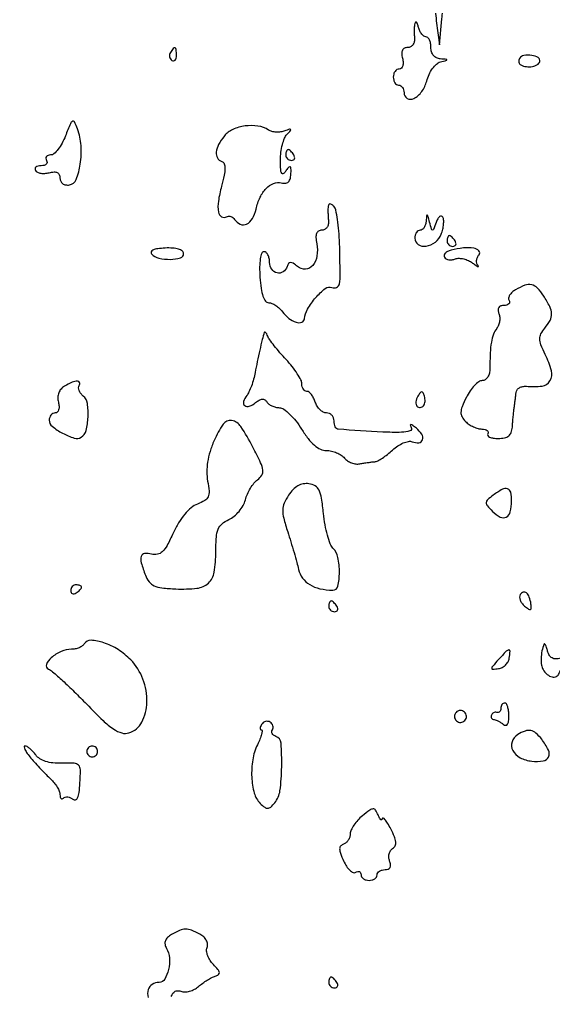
# Model space of a CAD drawing. Extents: x 0 to 5034, y 0 to 2560.
# Drawn here: x 803.5 to 902.8, y 467.9 to 649.2 of the extents above; entities that cross this region are included whole.
import ezdxf

# ---------------------------------------------------------------- set-up
doc = ezdxf.new("R2010")
doc.units = 0

msp = doc.modelspace()

# ---------------------------------------------------------------- linework, layer by layer
for points in [[(880.783755, 654.266312, 0.10966), (880.671523, 653.751823, 0.009516), (880.702143, 652.403229, 0.012159), (880.809549, 650.779417, 0.009146), (881.003655, 649), (881.577998, 644.5), (882.053106, 649.336773, 0.023898), (882.196007, 652.18512, 0.063677), (881.943082, 654.20056, 0.328797), (881.402223, 654.641024, 0.305422)], [(877.000847, 648.5, 0.037886), (876.923943, 647.996043, 0.014094), (876.889884, 647.279688, 0.013872), (876.896506, 646.493332, 0.016304), (876.947704, 645.75, -0.083233), (876.904397, 645.08171, -0.101567), (876.641836, 644.514063, -0.11247), (876.202667, 644.135726, -0.122387), (875.656478, 644, 0.109881), (875.055853, 643.866393, 0.174521), (874.686615, 643.498681, 0.127284), (874.568271, 642.878992, 0.047854), (874.710251, 642, -0.049804), (874.832273, 641.225436, -0.086529), (874.757209, 640.580679, -0.126717), (874.503955, 640.158779, -0.197013), (874.116631, 640, 0.133328), (873.69081, 639.884397, 0.100509), (873.32801, 639.559375, 0.087528), (873.083904, 639.073186, 0.072803), (873, 638.5, 0.064853), (873.074694, 637.926543, 0.082425), (873.29375, 637.440625, 0.098894), (873.618646, 637.115568, 0.148195), (874, 637, -0.139872), (874.381338, 636.891194, -0.099964), (874.70625, 636.585367, -0.08529), (874.925063, 636.127974, -0.06912), (875, 635.588484, 0.264611), (875.594794, 634.543275, 0.258764), (876.808396, 634.507285, 0.119275), (878.30347, 635.803304, 0.09166), (879.219694, 637.76802, -0.045119), (879.65478, 638.983565, -0.04702), (880.296142, 640.083549, -0.051747), (881.035459, 640.917625, -0.122144), (881.760096, 641.312619, 0.002045), (882.918613, 641.6209, 0.343727), (882.992038, 641.7186, 0.387319), (882.913566, 641.801708, 0.002208), (881.75, 641.883999, -0.099242), (881.044737, 642.074658, -0.104863), (880.48325, 642.520253, -0.097744), (880.123813, 643.184281, -0.07546), (880, 644, 0.044381), (879.931911, 644.765593, 0.064209), (879.727789, 645.4125, 0.084055), (879.427474, 645.84996, 0.203094), (879.073324, 646, -0.159836), (878.68505, 646.127374, -0.067019), (878.284521, 646.514063, -0.05682), (877.932857, 647.080469, -0.046657), (877.689326, 647.75, 0.023393), (877.497758, 648.364086, 0.098691), (877.298439, 648.692187, 0.392569), (877.131147, 648.705595, 0.170482)], [(831.542705, 643.069098, 0.090093), (831.387618, 642.673795, 0.095385), (831.385962, 642.257398, 0.099739), (831.536973, 641.88478, 0.108766), (831.817021, 641.613087, 0.158515), (832.139071, 641.534562, 0.191218), (832.417083, 641.669932, 0.126631), (832.605052, 642.024148, 0.059057), (832.666667, 642.543989, 0.019984), (832.623697, 643.618676, 0.269722), (832.40792, 643.929499, 0.350126), (832.086603, 643.852054, 0.02679)], [(896.487659, 641.980032, 0.086456), (896.347192, 641.629461, 0.102024), (896.345313, 641.272696, 0.11056), (896.481778, 640.965717, 0.11748), (896.733688, 640.754232, 0.085984), (897.764165, 640.443417, 0.076224), (898.8851, 640.477903, 0.087776), (899.803236, 640.82141, 0.194412), (900.25, 641.404671, 0.34024), (899.96037, 642.116771, 0.094491), (898.74709, 642.546191, 0.079865), (897.313066, 642.535234, 0.215807)], [(812.021248, 627.554154, -0.031258), (811.386651, 626.193519, -0.04067), (810.63322, 625.044033, -0.045774), (809.876284, 624.236354, -0.183606), (809.254337, 624, 0.077444), (808.775705, 623.925419, 0.155067), (808.466647, 623.70625, 0.185847), (808.373414, 623.380514, 0.116737), (808.5, 623, -0.146489), (808.602013, 622.620597, -0.191582), (808.461189, 622.29375, -0.134005), (808.074636, 622.072951, -0.063222), (807.5, 622, 0.056284), (806.920279, 621.934534, 0.12142), (806.521767, 621.733827, 0.190163), (806.364744, 621.437116, 0.167665), (806.441979, 621.09388, 0.15438), (806.801315, 620.78447, 0.064046), (807.424696, 620.607491, 0.054994), (808.194768, 620.577577, 0.046215), (809.000996, 620.710511, -0.047903), (809.892446, 620.854414, -0.133361), (810.50849, 620.728993, -0.17788), (810.870604, 620.3424, -0.100496), (811, 619.705115, 0.110615), (811.130716, 619.121484, 0.125636), (811.495124, 618.680524, 0.113936), (812.058246, 618.440242, 0.079979), (812.75, 618.428623, 0.270345), (814.028914, 619.4437, 0.057134), (814.784487, 622.310529, 0.053183), (814.913687, 625.773962, 0.071455), (814.254924, 628.839911, 0.021114), (813.702384, 630.159519, 0.438901), (813.336275, 630.274726, 0.164796), (812.940139, 629.824737, 0.005318)], [(841.58497, 627.546609, 0.045702), (840.503826, 625.932971, 0.099459), (840.064242, 624.515438, 0.159086), (840.294149, 623.452914, 0.182079), (841.097143, 622.800952, -0.226402), (841.534006, 622.379836, -0.092303), (841.680793, 621.546567, -0.049302), (841.536254, 620.216428, -0.014068), (841.052386, 618.194546, 0.028219), (840.464449, 615.389512, 0.078934), (840.479182, 613.386413, 0.213693), (841.064325, 612.504781, 0.286842), (842, 612.5, -0.117181), (842.376993, 612.625047, -0.100558), (842.793158, 612.577624, -0.092847), (843.184813, 612.364134, -0.08344), (843.489919, 612.016312, 0.152715), (844.519482, 611.123948, 0.217841), (845.711248, 611.145326, 0.152108), (846.801031, 612.15816, 0.076115), (847.484824, 613.930902, -0.054451), (848.223401, 616.122877, -0.082982), (849.353779, 617.777356, -0.106301), (850.725697, 618.703959, -0.153169), (852.175811, 618.81766, 0.092381), (853.042617, 618.781679, 0.199745), (853.605611, 619.116903, 0.130963), (853.91215, 619.886612, 0.032713), (853.984687, 621.25, 0.066727), (853.918023, 621.704915, 0.405416), (853.730859, 621.8125, 0.167501), (853.440231, 621.621859, 0.021149), (853, 621, -0.093859), (852.54942, 620.526787, -0.466429), (852.239565, 620.605952, -0.100627), (852.059396, 621.319844, -0.010581), (852.015313, 623.05, -0.031867), (852.101625, 624.501407, -0.03206), (852.371686, 625.927091, -0.033816), (852.769807, 627.132855, -0.099122), (853.25, 627.859246, 0.009518), (853.900839, 628.540353, 0.35948), (853.911428, 628.738266, 0.32659), (853.712326, 628.800449, 0.008768), (852.797887, 628.470633, -0.059262), (852.050706, 628.28358, -0.046366), (851.214515, 628.254927, -0.047673), (850.419292, 628.378115, -0.079247), (849.797887, 628.646074, 0.10452), (847.831649, 629.379453, 0.070567), (845.429752, 629.398237, 0.071707), (843.160284, 628.754849, 0.117975)], [(853, 624, 0.105053), (853.081062, 623.618444, 0.099167), (853.311086, 623.29375, 0.09642), (853.654762, 623.076123, 0.093332), (854.059017, 623, 0.108972), (854.413961, 623.078288, 0.182303), (854.6254, 623.29375, 0.161196), (854.656512, 623.6179, 0.082592), (854.5, 624, 0.029505), (854.231006, 624.382774, 0.035638), (853.933975, 624.70625, 0.038439), (853.65171, 624.934461, 0.151918), (853.440983, 625, 0.210953), (853.272352, 624.92554, 0.081139), (853.129539, 624.70625, 0.061769), (853.032345, 624.382849, 0.042167)], [(860.884846, 614.45, 0.026787), (860.852381, 613.966661, 0.009196), (860.855809, 613.265, 0.009109), (860.888, 612.489668, 0.010415), (860.947704, 611.75, -0.080482), (860.908058, 611.081592, -0.100067), (860.655071, 610.514063, -0.112694), (860.230458, 610.135935, -0.126446), (859.70153, 610, 0.13613), (859.104567, 609.834402, 0.168801), (858.737446, 609.394228, 0.103655), (858.61867, 608.62973, 0.034124), (858.756348, 607.494254, -0.084599), (858.802457, 605.199039, -0.13752), (858.009162, 603.432297, -0.20685), (856.674429, 602.758509, -0.189571), (855.2047, 603.237669, 0.024493), (854.394077, 603.842315, 0.147449), (853.897532, 603.995431, 0.244685), (853.540391, 603.812387, 0.073275), (853.254045, 603.25, -0.164869), (852.497096, 602.257291, -0.207677), (851.37171, 602.049008, -0.191641), (850.382797, 602.733162, -0.147784), (850, 604, 0.050768), (849.922096, 604.765285, 0.070724), (849.690155, 605.4125, 0.090824), (849.347843, 605.847718, 0.182789), (848.945209, 606, 0.313452), (848.529262, 605.71083, 0.049838), (848.263537, 604.696424, 0.037361), (848.140001, 603.191686, 0.017828), (848.195209, 601.25, 0.0187), (848.407215, 599.167923, 0.048216), (848.759092, 597.699712, 0.077038), (849.233548, 596.800165, 0.237222), (849.830611, 596.5, -0.099769), (850.429275, 596.379343, -0.046121), (851.133016, 596.004033, -0.043187), (851.825012, 595.457558, -0.046201), (852.395811, 594.8116, 0.068747), (853.569017, 593.598423, 0.088774), (854.935355, 592.87352, 0.155994), (855.986344, 592.872253, 0.306923), (856.480537, 593.5, -0.115327), (857.048034, 595.328325, -0.046881), (858.58083, 597.455985, -0.045468), (860.350644, 599.144635, -0.265344), (861.57547, 599.332666, 0.202644), (862.467378, 599.362526, 0.245627), (862.971381, 600.017671, 0.047018), (863.121601, 601.890101, 0.002876), (863.011286, 607.5, 0.013948), (862.884975, 609.867193, 0.018309), (862.630566, 612.016562, 0.015986), (862.30106, 613.763793, 0.139918), (861.929386, 614.45, 0.041742), (861.526504, 614.798347, 0.158686), (861.214271, 614.9, 0.261882), (860.998736, 614.778798, 0.106815)], [(879.116001, 611.75, -0.054605), (878.997445, 611.080606, -0.070943), (878.740325, 610.514063, -0.08736), (878.390655, 610.132621, -0.165114), (878, 610, 0.148195), (877.618646, 609.884432, 0.098894), (877.29375, 609.559375, 0.082425), (877.074694, 609.073457, 0.064853), (877, 608.5, 0.254712), (877.630328, 607.34294, 0.183157), (879.098162, 607.028753, 0.128311), (880.826249, 607.772979, 0.137753), (881.914811, 609.25, 0.03223), (882.199315, 610.179898, 0.035011), (882.352322, 611.113314, 0.037469), (882.366543, 611.922159, 0.120347), (882.210084, 612.433624, 0.227008), (881.939605, 612.613919, 0.207163), (881.61457, 612.524993, 0.098694), (881.267257, 612.111344, 0.039444), (880.96229, 611.433624, -0.005399), (880.487639, 610.15242, -0.325832), (880.292845, 610.02612, -0.320618), (880.110247, 610.172355, -0.005302), (879.750794, 611.5, 0.004261), (879.451212, 612.615716, 0.235403), (879.310165, 612.772303, 0.498959), (879.192609, 612.700155, 0.007132)], [(883, 608, 0.105053), (883.081062, 607.618444, 0.099167), (883.311086, 607.29375, 0.09642), (883.654762, 607.076123, 0.093332), (884.059017, 607, 0.108972), (884.413961, 607.078288, 0.182303), (884.6254, 607.29375, 0.161196), (884.656512, 607.6179, 0.082592), (884.5, 608, 0.029505), (884.231006, 608.382774, 0.035638), (883.933975, 608.70625, 0.038439), (883.65171, 608.934461, 0.151918), (883.440983, 609, 0.210953), (883.272352, 608.92554, 0.081139), (883.129539, 608.70625, 0.061769), (883.032345, 608.382849, 0.042167)], [(828.03082, 605.577627, 0.140763), (829.411226, 604.804925, 0.060588), (831.5276, 604.572054, 0.067437), (833.399313, 604.847485, 0.334172), (834, 605.64589, 0.232384), (833.760299, 606.133783, 0.091723), (833.076976, 606.484799, 0.058806), (831.992701, 606.675533, 0.027154), (830.558447, 606.678911, 0.021657), (829.187806, 606.547966, 0.068191), (828.300692, 606.297931, 0.187576), (827.96066, 605.960377, 0.309066)], [(883.737757, 606.291732, 0.053551), (883.102866, 606.057578, 0.091921), (882.653052, 605.720106, 0.134106), (882.455643, 605.338304, 0.193394), (882.519782, 604.967992, 0.137497), (882.839028, 604.674177, 0.079561), (883.33913, 604.512946, 0.069174), (883.938019, 604.503987, 0.060885), (884.54476, 604.65555, -0.09727), (885.238495, 604.776403, -0.052718), (886.100833, 604.666475, -0.049707), (886.988371, 604.361019, -0.055607), (887.762735, 603.894843, 0.009339), (888.393092, 603.431058, 0.047042), (888.771914, 603.21334, 0.600456), (888.83995, 603.26548, 0.135383), (888.758676, 603.440958, -0.11784), (888.546452, 603.860545, -0.082888), (888.510218, 604.390422, -0.075894), (888.651643, 604.94749, -0.073282), (888.953872, 605.444419, 0.391407), (888.915992, 606.152711, 0.153739), (887.962162, 606.632583, 0.065039), (886.037582, 606.692535, 0.036911)], [(895.728968, 598.908131, 0.051962), (895.094167, 598.444276, 0.073147), (894.648566, 597.904255, 0.094539), (894.452394, 597.375621, 0.182072), (894.537985, 596.93854, -0.147692), (894.632819, 596.582491, -0.191604), (894.498903, 596.275696, -0.133239), (894.133241, 596.068422, -0.062774), (893.590402, 596, 0.086378), (892.994912, 595.896352, 0.168246), (892.623776, 595.597436, 0.158387), (892.503772, 595.117942, 0.074507), (892.64326, 594.487265, -0.073399), (892.793074, 593.816915, -0.054059), (892.766659, 593.055449, -0.054365), (892.578492, 592.322538, -0.077089), (892.248183, 591.737265, 0.079014), (891.635885, 590.642573, 0.045962), (891.247358, 589.184524, 0.031526), (891.033746, 587.167819, 0.011019), (890.974045, 584.25, -0.058299), (890.872693, 583.371702, -0.082457), (890.569686, 582.646743, -0.102756), (890.112196, 582.170416, -0.151333), (889.56204, 582, 0.15756), (888.912138, 581.789989, 0.045771), (888.108201, 581.08973, 0.041084), (887.296493, 580.087225, 0.033951), (886.600604, 578.90121, 0.017957), (885.805503, 577.152926, 0.089936), (885.580535, 576.105297, 0.138756), (885.786193, 575.277867, 0.066606), (886.455933, 574.40121, 0.050146), (887.112182, 573.864869, 0.038027), (887.924481, 573.411605, 0.038959), (888.761382, 573.101297, 0.069408), (889.487588, 573, -0.053586), (890.073753, 572.936998, -0.116124), (890.480237, 572.742969, -0.188372), (890.645109, 572.456245, -0.177594), (890.577254, 572.125, 0.294842), (890.583827, 571.794144, 0.139386), (890.924346, 571.507031, 0.072149), (891.603924, 571.312004, 0.033869), (892.518237, 571.25, 0.0488), (893.69594, 571.365219, 0.12174), (894.473982, 571.728976, 0.137019), (894.938219, 572.380864, 0.069342), (895.14806, 573.375, -0.003902), (895.219635, 574.298294, -0.002903), (895.312517, 575.316406, -0.002934), (895.411337, 576.2757, -0.006643), (895.5, 577, 0.001611), (895.588847, 577.669829, 0.001044), (895.687483, 578.445027, 0.00105), (895.780642, 579.202502, 0.001992), (895.85194, 579.812858, -0.131629), (896.043106, 580.29986, -0.099354), (896.47057, 580.687773, -0.087053), (897.070175, 580.917036, -0.073358), (897.75, 580.947704, 0.058969), (900.674892, 580.995761, 0.228718), (902.146102, 581.96794, 0.202913), (902.402336, 583.829656, 0.046885), (901.271081, 586.859711, -0.018248), (900.464971, 588.691673, -0.090015), (900.243433, 589.793092, -0.127294), (900.461746, 590.707818, -0.05258), (901.178015, 591.771654, 0.050777), (902.159757, 593.218522, 0.132992), (902.443925, 594.430683, 0.108003), (902.100891, 595.777869, 0.027374), (900.973722, 597.75, 0.045726), (899.811643, 599.230869, 0.150297), (898.742756, 599.83677, 0.14536), (897.495393, 599.747596, 0.04181)], [(849.002436, 591, 0.0144), (848.626988, 589.657226, 0.005011), (848.161494, 587.702851, 0.004985), (847.693215, 585.546399, 0.005911), (847.295319, 583.5, -0.022285), (847.011337, 582.257986, -0.020335), (846.610587, 581.006964, -0.020818), (846.160464, 579.919054, -0.059978), (845.731865, 579.225834, 0.093306), (845.141227, 578.111768, 0.309065), (845.372564, 577.35883, 0.265539), (846.224064, 577.226565, 0.082115), (847.386806, 577.906058, -0.042758), (848.067227, 578.378847, -0.113862), (848.629579, 578.549755, -0.160084), (849.091257, 578.432275, -0.113122), (849.469989, 578.048558, 0.095334), (849.841279, 577.644912, 0.051564), (850.424397, 577.300113, 0.04875), (851.114122, 577.061133, 0.055109), (851.809017, 576.973103, -0.152507), (852.621071, 576.705269, -0.036688), (853.723263, 575.787007, -0.034319), (854.888525, 574.495946, -0.028223), (855.951028, 572.973103, 0.026224), (857.163415, 571.220558, 0.050974), (858.333804, 569.987888, 0.066732), (859.470157, 569.249565, 0.111185), (860.578584, 569, -0.056211), (861.497515, 568.896364, -0.043357), (862.458307, 568.587251, -0.044506), (863.316086, 568.133151, -0.075703), (863.921243, 567.594896, 0.07391), (864.493937, 567.081844, 0.056159), (865.246054, 566.699065, 0.056758), (866.054546, 566.496772, 0.080682), (866.793688, 566.518385, -0.006188), (867.524743, 566.649807, -0.00504), (868.310568, 566.772928, -0.005095), (869.036558, 566.871643, -0.01325), (869.561439, 566.923489, 0.104876), (870.111236, 567.082149, 0.022545), (870.969163, 567.590623, 0.022607), (871.927598, 568.282563, 0.019881), (872.86316, 569.087141, -0.041195), (873.825018, 569.845553, -0.0465), (874.861385, 570.401541, -0.052153), (875.818013, 570.692498, -0.140273), (876.519697, 570.630815, 0.114425), (877.763347, 570.457398, 0.304056), (878.427713, 570.994268, 0.220014), (878.291171, 572.020022, 0.081152), (877.297031, 573.136693, 0.0129), (876.60671, 573.667643, 0.117454), (876.258992, 573.813019, 0.559073), (876.158466, 573.696866, 0.05866), (876.340356, 573.293206, -0.481549), (876.102339, 572.655093, -0.072889), (874.547731, 572.387109, -0.020547), (871.042293, 572.442871, -0.002097), (862.75, 572.950894, -0.183751), (862.463324, 573.081963, -0.082092), (862.220312, 573.4262, -0.065048), (862.055349, 573.922376, -0.047801), (862, 574.5, 0.09444), (861.890881, 575.072563, 0.096745), (861.57917, 575.559375, 0.09895), (861.114032, 575.885241, 0.103835), (860.567388, 576, -0.122947), (859.972302, 576.148573, -0.069989), (859.36914, 576.5875, -0.063046), (858.849532, 577.235286, -0.06077), (858.5, 578, 0.039709), (858.188321, 578.765398, 0.0497), (857.777735, 579.4125, 0.058089), (857.335507, 579.858844, 0.170109), (856.932612, 580, -0.147729), (856.576958, 580.107426, -0.098965), (856.273955, 580.409559, -0.082585), (856.069673, 580.861226, -0.06508), (856, 581.394245, 0.120125), (855.821636, 582.125943, 0.023905), (855.14071, 583.298803, 0.024036), (854.194605, 584.618814, 0.020359), (853.074758, 585.919972, -0.010033), (851.918485, 587.208652, -0.011363), (850.863161, 588.491211, -0.010636), (850.016929, 589.617152, -0.059682), (849.653705, 590.275727, 0.02355), (849.452254, 590.712801, 0.063434), (849.257873, 590.993495, 0.186112), (849.108012, 591.069696, 0.357045)], [(811.843003, 580.971948, 0.082139), (811.194253, 580.434022, 0.087727), (810.770875, 579.727082, 0.084778), (810.606533, 578.896949, 0.070634), (810.709635, 578.002357, -0.049681), (810.832056, 577.226495, -0.0865), (810.757272, 576.581069, -0.126801), (810.504111, 576.158905, -0.197084), (810.116631, 576, 0.119206), (809.690733, 575.896997, 0.100663), (809.32801, 575.606526, 0.092206), (809.084433, 575.172108, 0.081965), (809, 574.660515, 0.227032), (809.555213, 573.500776, 0.046768), (811.498475, 572.21553, 0.046831), (813.654065, 571.311075, 0.217657), (814.95964, 571.475056, 0.196712), (815.848196, 572.69692, 0.047682), (816.216394, 575.218364, 0.047793), (816.099206, 577.775114, 0.1863), (815.340603, 579.132287, -0.057473), (814.877129, 579.616758, -0.069478), (814.570331, 580.165621, -0.082348), (814.459955, 580.69213, -0.150086), (814.570027, 581.113307, 0.218423), (814.639293, 581.671388, 0.341401), (814.260347, 581.934102, 0.09173), (813.251685, 581.692884, 0.027678)], [(877.582949, 579.134215, 0.052326), (877.327923, 578.604943, 0.061761), (877.20609, 578.06291, 0.07231), (877.228156, 577.59012, 0.149701), (877.399864, 577.266802, 0.208213), (878.031223, 577.018401, 0.228122), (878.610436, 577.323111, 0.143258), (878.913564, 578.144952, 0.097944), (878.787251, 579.138246, 0.033951), (878.536207, 579.749629, 0.286646), (878.294341, 579.899578, 0.233206), (878.012891, 579.759582, 0.024362)], [(839.670291, 570.841698, 0.027275), (838.914455, 568.798305, 0.035444), (838.461681, 566.854843, 0.038695), (838.313466, 565.021776, 0.047229), (838.469867, 563.30893, -0.025015), (838.725536, 561.432593, -0.125562), (838.553461, 560.395434, -0.155042), (837.926969, 559.68381, -0.044524), (836.590497, 559.034407, 0.084323), (835.420485, 558.346409, 0.043326), (834.215702, 557.139175, 0.038129), (833.065875, 555.533876, 0.029478), (832.059642, 553.630923, -0.016701), (830.924345, 551.344422, -0.076669), (830.033994, 550.166637, -0.141289), (829.121567, 549.680267, -0.116725), (828.015776, 549.706126, 0.088749), (826.72675, 549.807839, 0.307403), (826.116411, 549.2992, 0.140995), (826.1171, 548.106207, 0.020653), (826.890754, 545.787339, 0.075351), (827.576332, 544.572374, 0.121487), (828.506605, 543.843128, 0.077522), (829.972799, 543.439986, 0.017527), (832.555709, 543.236695, 0.038129), (836.486448, 543.365377, 0.161134), (838.601886, 544.331642, 0.166089), (839.687219, 546.348748, 0.041138), (840, 550.143884, -0.016224), (840.088567, 552.872645, -0.079857), (840.429992, 554.369437, -0.124564), (841.144334, 555.346108, -0.066077), (842.423083, 556.146908, 0.066272), (843.397882, 556.757891, 0.045562), (844.323329, 557.679442, 0.045617), (845.065142, 558.751566, 0.067151), (845.489378, 559.813703, -0.042054), (845.855359, 560.882312, -0.032618), (846.422563, 561.973847, -0.033509), (847.091556, 562.928099, -0.06534), (847.76294, 563.568608, 0.098084), (848.547469, 564.421139, 0.174657), (848.736969, 565.344044, 0.074591), (848.323466, 566.718581, 0.008537), (846.888586, 569.62786, 0.027004), (844.643318, 573.466362, 0.208164), (842.937626, 574.576745, 0.292619), (841.358162, 573.90385, 0.047508)], [(853.53176, 560.688816, 0.042418), (852.719473, 559.185021, 0.096572), (852.441564, 557.93002, 0.070113), (852.615106, 556.422559, 0.014856), (853.358862, 553.877546, -0.004544), (853.947089, 552.008758, -0.00379), (854.538852, 550.013193, -0.003826), (855.052554, 548.178816, -0.010397), (855.379362, 546.869492, 0.10352), (856.117262, 545.261018, 0.097837), (857.45062, 544.045192, 0.082458), (859.353538, 543.285743, 0.051109), (861.75, 543.013655, 0.353381), (862.695579, 543.760401, 0.054988), (862.984388, 546.302571, 0.051905), (862.701603, 549.108026, 0.146337), (861.775445, 550.824555, -0.108713), (861.268466, 551.617568, -0.02183), (860.756254, 553.224371, -0.022115), (860.316511, 555.184252, -0.019071), (860.025445, 557.274555, 0.01364), (859.659736, 560.127405, 0.075326), (859.19582, 561.600257, 0.143475), (858.465417, 562.399359, 0.101317), (857.313198, 562.811269, 0.082472), (856.266181, 562.786993, 0.081105), (855.276612, 562.426211, 0.071979), (854.360815, 561.722513, 0.048005)], [(891.580232, 560.682326, 0.024625), (890.545825, 559.844794, 0.203813), (890.294539, 559.309399, 0.187304), (890.495157, 558.730518, 0.020371), (891.469723, 557.673135, 0.07497), (892.894265, 556.62191, 0.249149), (894.020749, 556.624477, 0.214668), (894.768673, 557.593666, 0.058649), (895, 559.559017, 0.04863), (894.837676, 561.22404, 0.27113), (894.266805, 561.869834, 0.209215), (893.289397, 561.776593, 0.030956)], [(813, 542.940983, 0.108972), (813.078288, 542.586039, 0.182303), (813.29375, 542.3746, 0.161196), (813.6179, 542.343488, 0.082592), (814, 542.5, 0.029505), (814.382774, 542.768994, 0.035638), (814.70625, 543.066025, 0.038439), (814.934461, 543.34829, 0.151918), (815, 543.559017, 0.210953), (814.92554, 543.727648, 0.081139), (814.70625, 543.870461, 0.061769), (814.382849, 543.967655, 0.042167), (814, 544, 0.105053), (813.618444, 543.918938, 0.099167), (813.29375, 543.688914, 0.09642), (813.076123, 543.345238, 0.093332)], [(896.611146, 542.179838, 0.14929), (896.4922, 541.727586, 0.082515), (896.608881, 541.163196, 0.069725), (896.935862, 540.575529, 0.057839), (897.430717, 540.057499, 0.019148), (898.164781, 539.494308, 0.231359), (898.506105, 539.438726, 0.335379), (898.675915, 539.671466, 0.032229), (898.615318, 540.415248, 0.04703), (898.295141, 541.725197, 0.12951), (897.769411, 542.508192, 0.268114), (897.174461, 542.62756, 0.174572)], [(861, 540, 0.105053), (861.081062, 539.618444, 0.099167), (861.311086, 539.29375, 0.09642), (861.654762, 539.076123, 0.093332), (862.059017, 539, 0.108972), (862.413961, 539.078288, 0.182303), (862.6254, 539.29375, 0.161196), (862.656512, 539.6179, 0.082592), (862.5, 540, 0.029505), (862.231006, 540.382774, 0.035638), (861.933975, 540.70625, 0.038439), (861.65171, 540.934461, 0.151918), (861.440983, 541, 0.210953), (861.272352, 540.92554, 0.081139), (861.129539, 540.70625, 0.061769), (861.032345, 540.382849, 0.042167)], [(815.502268, 533.00367, -0.10276), (815.137873, 532.619028, -0.05181), (814.55016, 532.294828, -0.048349), (813.84747, 532.074421, -0.051876), (813.132113, 532, 0.104402), (811.230957, 531.598657, 0.073296), (809.374697, 530.42858, 0.123296), (808.480987, 529.167897, 0.408857), (808.843199, 528.322779, -0.081923), (809.635022, 527.833891, -0.006404), (811.492453, 526.173586, -0.008593), (813.660392, 524.115483, -0.006463), (815.975743, 521.780934, 0.009742), (819.018477, 518.752938, 0.041763), (821.006064, 517.145619, 0.077453), (822.511576, 516.433291, 0.149772), (823.831392, 516.446486, 0.198129), (826.222924, 518.454815, 0.11475), (827.175612, 522.146082, 0.096588), (826.445006, 526.440934, 0.103018), (824.158697, 530.036404, 0.057958), (821.822099, 531.938741, 0.059393), (819.129801, 533.235538, 0.072058), (816.776824, 533.679193, 0.271307)], [(901.03949, 533, 0.042636), (900.659582, 531.690236, 0.04032), (900.498076, 530.310136, 0.042977), (900.560109, 529.070585, 0.104799), (900.867618, 528.214199, 0.078137), (901.637035, 527.318187, 0.117821), (902.550119, 526.853511, 0.173101), (903.339828, 526.938028, 0.202214), (903.835037, 527.5, -0.037935), (904.03156, 527.965968, -0.016738), (904.357215, 528.550327, -0.016454), (904.745429, 529.149646, -0.021259), (905.142188, 529.671326, 0.046322), (905.504281, 530.20043, 0.391922), (905.441683, 530.456802, 0.193731), (905.069009, 530.532947, 0.018654), (904.148344, 530.328542, -0.063722), (903.243678, 530.211642, -0.125573), (902.545699, 530.388828, -0.131915), (902.039967, 530.870232, -0.073973), (901.707194, 531.657216, 0.015317), (901.511149, 532.331361, 0.036971), (901.31504, 532.811807, 0.091415), (901.153796, 533.026677, 0.52953)], [(892.568603, 530.075805, 0.005286), (891.46245, 528.827239, 0.18237), (891.328564, 528.464567, 0.435285), (891.519364, 528.289449, 0.016801), (892.580487, 528.408934, 0.084275), (893.268867, 528.632391, 0.071263), (893.890588, 529.080312, 0.072374), (894.353247, 529.67682, 0.09263), (894.578388, 530.333129, 0.019066), (894.721463, 531.657664, 0.473108), (894.487066, 531.878874, 0.172957), (894.017329, 531.640342, 0.00571)], [(884.552786, 520.08541, 0.099038), (884.401684, 519.679226, 0.097945), (884.417584, 519.244476, 0.097945), (884.597789, 518.848514, 0.099038), (884.91459, 518.552786, 0.099038), (885.320774, 518.401684, 0.097945), (885.755524, 518.417584, 0.097945), (886.151486, 518.597789, 0.099038), (886.447214, 518.91459, 0.099038), (886.598316, 519.320774, 0.097945), (886.582416, 519.755524, 0.097945), (886.402211, 520.151486, 0.099038), (886.08541, 520.447214, 0.099038), (885.679226, 520.598316, 0.097945), (885.244476, 520.582416, 0.097945), (884.848514, 520.402211, 0.099038)], [(893, 521, -0.077096), (892.943642, 520.636664, -0.119977), (892.779688, 520.367188, -0.144529), (892.535323, 520.234221, -0.134046), (892.25, 520.25, 0.099038), (891.944686, 520.288153, 0.097945), (891.646875, 520.20625, 0.097945), (891.402666, 520.017143, 0.099038), (891.25, 519.75, 0.096839), (891.212135, 519.457353, 0.119341), (891.29375, 519.195333, 0.123168), (891.483405, 519.005382, 0.107455), (891.75, 518.914963, -0.066705), (892.107257, 518.825218, -0.025612), (892.573438, 518.611115, -0.024813), (893.062068, 518.323921, -0.027943), (893.5, 518, 0.177781), (893.905927, 517.856026, 0.254521), (894.232394, 518.038426, 0.110147), (894.440029, 518.619078, 0.031012), (894.5, 519.585037, 0.029422), (894.445508, 520.510278, 0.045899), (894.279688, 521.290605, 0.057891), (894.038664, 521.835034, 0.265585), (893.75, 522, 0.13236), (893.46399, 521.922937, 0.100566), (893.220312, 521.70625, 0.087856), (893.056379, 521.382111, 0.073375)], [(848.510081, 518.016312, 0.040424), (848.310603, 517.626291, 0.08754), (848.23823, 517.298542, 0.164223), (848.299652, 517.087204, 0.245356), (848.466663, 517, -0.448419), (848.614123, 516.834467, -0.036557), (848.491639, 516.192188, -0.030265), (848.19567, 515.30511, -0.0163), (847.730625, 514.25, 0.071721), (846.854146, 511.461495, 0.052345), (846.669691, 508.214586, 0.054567), (847.140707, 505.236705, 0.13061), (848.254121, 503.317308, 0.03381), (849.078058, 502.597853, 0.174904), (849.645982, 502.41974, 0.176276), (850.194139, 502.645938, 0.034449), (850.943054, 503.431385, 0.141963), (851.925522, 505.687633, 0.027903), (852.250659, 510.142901, 0.023489), (852.118913, 514.546055, 0.301728), (851.153739, 515.782087, -0.080228), (850.747739, 515.994418, -0.112499), (850.483607, 516.304993, -0.130296), (850.402765, 516.663858, -0.129725), (850.510081, 517.016312, 0.111259), (850.636752, 517.383768, 0.100048), (850.600883, 517.785405, 0.094658), (850.407414, 518.159523, 0.088028), (850.08541, 518.447214, 0.106468), (849.675905, 518.592734, 0.099401), (849.231932, 518.562118, 0.096033), (848.821919, 518.359753, 0.092075)], [(896.151607, 516.11486, 0.170002), (895.08871, 514.770934, 0.20763), (895.211035, 513.186795, 0.152724), (896.578946, 511.830364, 0.09572), (898.758189, 511.186642, 0.057776), (900.900235, 511.227478, 0.257771), (901.873522, 511.950686, 0.226231), (901.850412, 513.250638, 0.046673), (900.607954, 515.25, 0.04742), (899.544797, 516.404867, 0.135893), (898.577162, 516.886478, 0.139261), (897.514807, 516.795905, 0.050808)], [(805.595012, 511.758315, 0.007842), (806.451931, 510.781414, 0.005359), (807.454472, 509.697602, 0.005401), (808.443638, 508.673373, 0.010861), (809.25, 507.89102, -0.035828), (809.919663, 507.173059, -0.034968), (810.485937, 506.361242, -0.037082), (810.878798, 505.578236, -0.098038), (811, 504.966038, 0.050204), (811.045684, 504.512201, 0.150505), (811.193285, 504.241642, 0.260087), (811.408701, 504.183478, 0.135881), (811.657991, 504.324657, -0.143335), (811.992224, 504.507539, -0.088337), (812.443474, 504.525472, -0.07529), (812.941371, 504.378631, -0.062912), (813.407991, 504.084295, 0.253093), (813.895204, 503.989265, 0.216083), (814.290034, 504.34173, 0.072821), (814.565741, 505.333988, 0.01693), (814.724746, 507.061571, 0.014874), (814.795136, 509.558919, 0.185841), (814.45986, 510.425764, 0.202567), (813.643869, 510.804474, 0.018096), (811.333687, 510.801266, -0.033426), (809.703568, 510.848962, -0.052714), (808.333665, 511.128662, -0.063476), (807.255703, 511.627637, -0.095065), (806.498698, 512.332667, 0.028578), (805.973575, 512.970853, 0.033418), (805.404194, 513.510221, 0.035537), (804.871264, 513.891069, 0.138229), (804.48477, 514, 0.457806), (804.33232, 513.823403, 0.078498), (804.483071, 513.341505, 0.041715), (804.919142, 512.619345, 0.019442)], [(816, 513, 0.099038), (816.076342, 512.618362, 0.097945), (816.29375, 512.29375, 0.097945), (816.618362, 512.076342, 0.099038), (817, 512, 0.099038), (817.381638, 512.076342, 0.097945), (817.70625, 512.29375, 0.097945), (817.923658, 512.618362, 0.099038), (818, 513, 0.099038), (817.923658, 513.381638, 0.097945), (817.70625, 513.70625, 0.097945), (817.381638, 513.923658, 0.099038), (817, 514, 0.099038), (816.618362, 513.923658, 0.097945), (816.29375, 513.70625, 0.097945), (816.076342, 513.381638, 0.099038)], [(867.25, 501.009193, 0.036518), (866.389034, 500.197801, 0.037185), (865.660938, 499.274415, 0.039846), (865.155636, 498.378866, 0.108942), (865, 497.673041, -0.075973), (864.907281, 497.066354, -0.067525), (864.636267, 496.48792, -0.070371), (864.235063, 496.024451, -0.099078), (863.76176, 495.75392, 0.13067), (863.226044, 495.401695, 0.184725), (863.024832, 494.87351, 0.089372), (863.176787, 494.036669, 0.017409), (863.766014, 492.614199, 0.037092), (864.314442, 491.614294, 0.059742), (864.936025, 490.869048, 0.083678), (865.530637, 490.471509, 0.24894), (866.004253, 490.502629, -0.083047), (866.384706, 490.658065, -0.161702), (866.707499, 490.626172, -0.181969), (866.922114, 490.414239, -0.108342), (867, 490.059017, 0.140337), (867.115626, 489.655173, 0.099915), (867.440625, 489.311086, 0.085131), (867.926682, 489.079345, 0.06887), (868.5, 489, 0.064853), (869.073457, 489.074694, 0.082425), (869.559375, 489.29375, 0.098894), (869.884432, 489.618646, 0.148195), (870, 490, -0.145266), (870.113181, 490.381345, -0.099317), (870.431406, 490.70625, -0.083434), (870.907207, 490.925222, -0.066306), (871.468615, 491, 0.093469), (872.045741, 491.108837, 0.178827), (872.393445, 491.417946, 0.152166), (872.489298, 491.921335, 0.063223), (872.322898, 492.600925, -0.075205), (872.176488, 493.267281, -0.075861), (872.234428, 493.945049, -0.081883), (872.481788, 494.529924, -0.113916), (872.884405, 494.928558, 0.144616), (873.344329, 495.442508, 0.135279), (873.466476, 496.138158, 0.0757), (873.218526, 497.12473, 0.02084), (872.536283, 498.577633, 0.015001), (871.944607, 499.63371, 0.038412), (871.437529, 500.347805, 0.111837), (871.107292, 500.600834, 0.522373), (870.935875, 500.5, -0.175838), (870.840984, 500.290006, -0.400265), (870.682219, 500.284161, -0.093167), (870.447613, 500.586247, -0.021973), (870.179715, 501.169485, 0.04649), (869.713757, 502.06547, 0.2695), (869.257394, 502.298341, 0.145593), (868.625693, 502.072172, 0.012449)], [(861, 470, 0.105053), (861.081062, 469.618444, 0.099167), (861.311086, 469.29375, 0.09642), (861.654762, 469.076123, 0.093332), (862.059017, 469, 0.108972), (862.413961, 469.078288, 0.182303), (862.6254, 469.29375, 0.161196), (862.656512, 469.6179, 0.082592), (862.5, 470, 0.029505), (862.231006, 470.382774, 0.035638), (861.933975, 470.70625, 0.038439), (861.65171, 470.934461, 0.151918), (861.440983, 471, 0.210953), (861.272352, 470.92554, 0.081139), (861.129539, 470.70625, 0.061769), (861.032345, 470.382849, 0.042167)]]:
    msp.add_lwpolyline(points, format="xyb", close=True)
for points in [[(537.766971, 263.219699, 0.000035), (601.115625, 263.199988, 0.000045), (676.65134, 263.188681, 0.000036), (758.5, 263.189695, -0.00005), (959.629134, 263.186606, -0.002021), (1003.377606, 263.004753, -0.002765)], [(831.70856, 467.369919, -0.106614), (832.161106, 468.150613, -0.180867), (832.749715, 468.453443, -0.12152), (833.508198, 468.358481, 0.101036), (834.233466, 468.2377, 0.05721), (835.117514, 468.371915, 0.05374), (836.015783, 468.722741, 0.059195), (836.787245, 469.248231, -0.022291), (837.544456, 469.850168, -0.018256), (838.403407, 470.425986, -0.018635), (839.233381, 470.897669, -0.045403), (839.883929, 471.164155, 0.082378), (840.485616, 471.464081, 0.283122), (840.645346, 471.850267, 0.138069), (840.392195, 472.396437, 0.019245), (839.536801, 473.320342, -0.053771), (838.916341, 474.090819, -0.054723), (838.47871, 474.971495, -0.060326), (838.277598, 475.825262, -0.11988), (838.365634, 476.510444, 0.123646), (838.443853, 477.157159, 0.092706), (838.223816, 477.842742, 0.080896), (837.73212, 478.480372, 0.065361), (837.028503, 478.984746, 0.029805), (835.467694, 479.703977, 0.096856), (834.351681, 479.906023, 0.097847), (833.248146, 479.671875, 0.030784), (831.733337, 478.910576, 0.056634), (830.990329, 478.356913, 0.119918), (830.600163, 477.75951, 0.133998), (830.551317, 477.095666, 0.079478), (830.82644, 476.34565, -0.112213), (831.350779, 474.567254, -0.069603), (831.185295, 472.387056, -0.078735), (830.488305, 470.60005, -0.266495), (829.44244, 470, 0.140497), (828.159868, 469.632349, 0.18157), (827.421428, 468.667479, 0.132502), (827.376164, 467.185899, 0.064708)]]:
    msp.add_lwpolyline(points, format="xyb")

doc.saveas('drawing.dxf')
